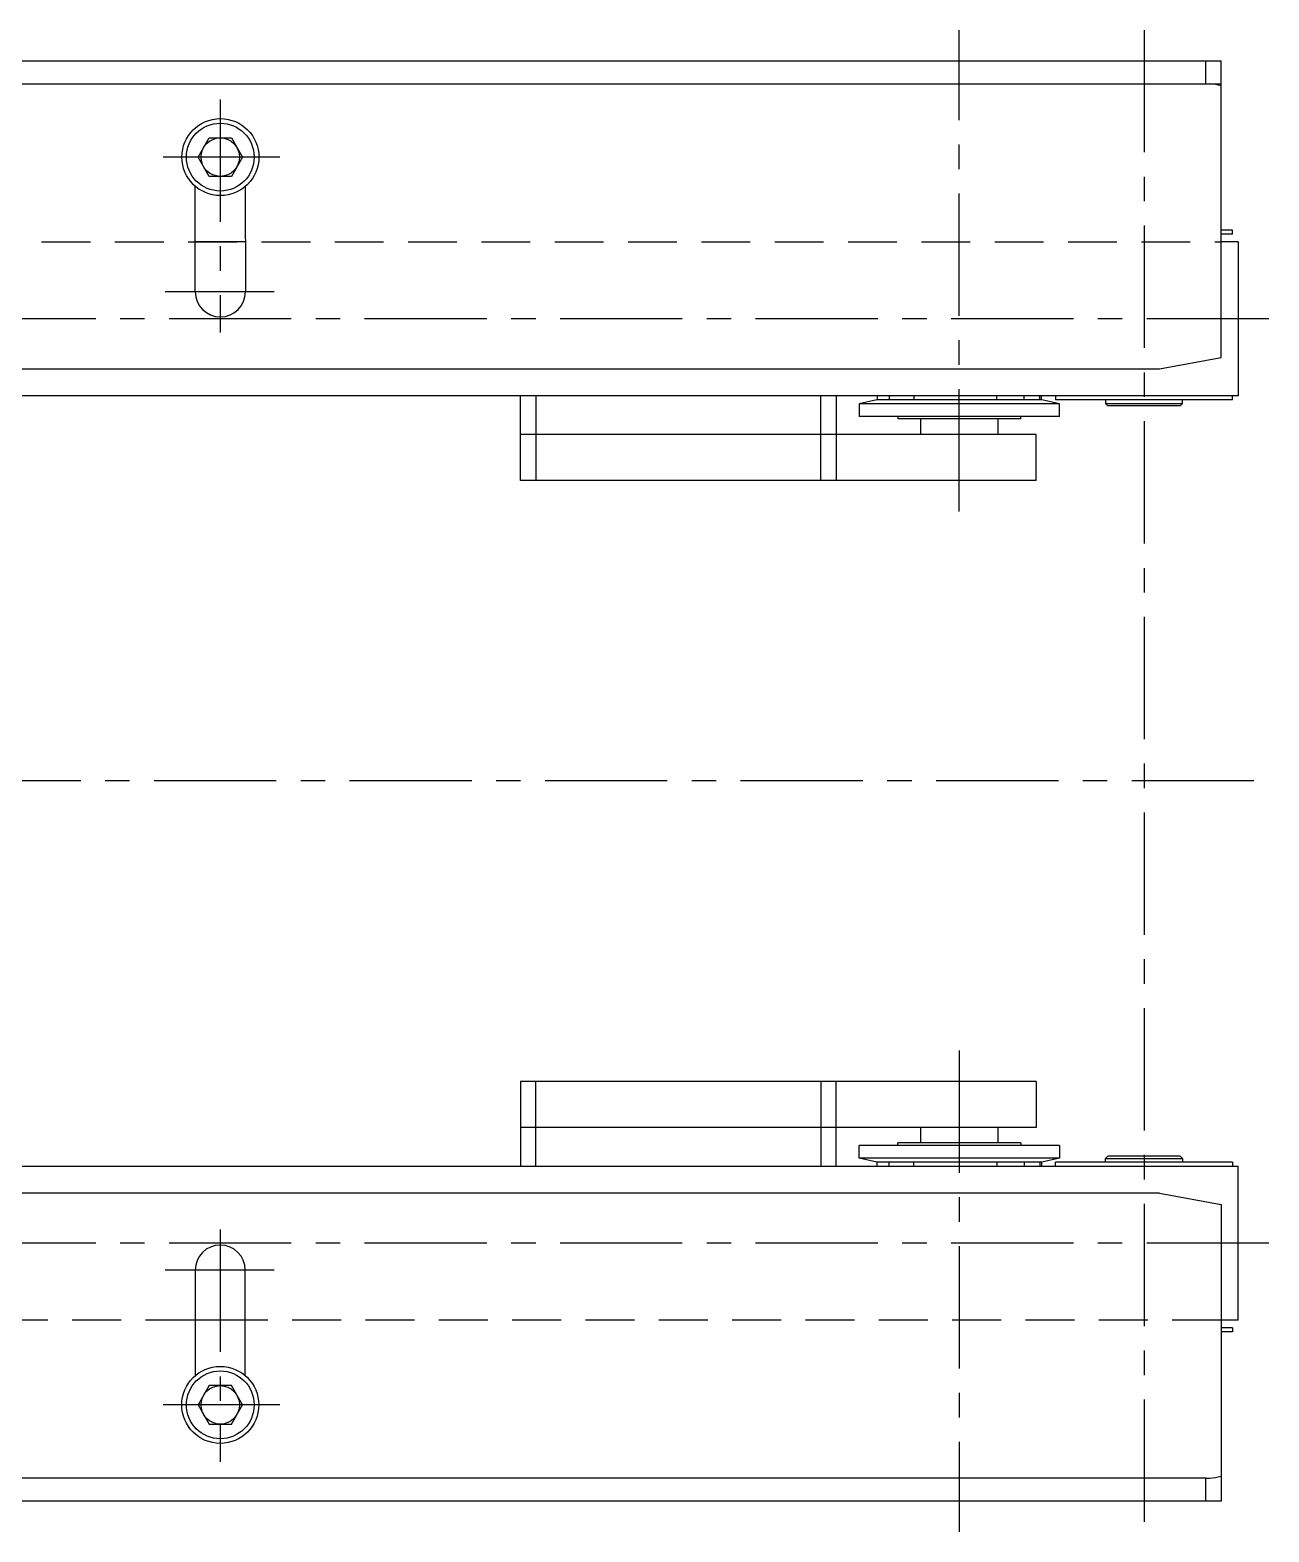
# Model space of a CAD drawing. Extents: x -5 to 1623, y -24 to 1066.
# Drawn here: x 1211.3 to 1372.3, y 838.5 to 1033.5 of the extents above; entities that cross this region are included whole.
import ezdxf

# ---------------------------------------------------------------- set-up
doc = ezdxf.new("R2010")
doc.units = 0
doc.header["$LTSCALE"] = 0.5
doc.linetypes.add('CENTER', pattern=[50.8, 31.75, -6.35, 6.35, -6.35])
doc.linetypes.add('DASHED', pattern=[19.05, 12.7, -6.35])
for name, color, linetype in [('MSM_CENTER', 1, 'CENTER'), ('MSM_CONTINUOUS', 7, 'CONTINUOUS'), ('MSM_DASHED', 4, 'DASHED')]:
    doc.layers.add(name, color=color, linetype=linetype)

msp = doc.modelspace()

# ---------------------------------------------------------------- linework, layer by layer
at = {"layer": 'MSM_CENTER'}
for p, q in [((1332.03, 971.02), (1332.03, 1033.52)), ((1356.03, 1033.52), (1356.03, 838.52)), ((1236.03, 1024.5), (1236.03, 994.27)), ((1243.78, 1017.02), (1228.63, 1017.02)), ((1243.03, 999.52), (1228.89, 999.52)), ((1372.25, 996.02), (339.85, 996.02)), ((1370.3, 936.02), (337.9, 936.02)), ((1332.03, 901.02), (1332.03, 838.52)), ((1236.03, 877.77), (1236.03, 847.61)), ((1372.25, 876.02), (339.85, 876.02)), ((1243.02, 872.52), (1228.88, 872.52)), ((1243.78, 855.02), (1228.63, 855.02))]:
    msp.add_line(p, q, dxfattribs=at)
at = {"layer": 'MSM_CONTINUOUS'}
for p, q in [((346.03, 1029.52), (1366.05, 1029.52)), ((1364.03, 1026.52), (1364.03, 1029.52)), ((1366.03, 991.52), (1366.03, 1029.52)), ((347.55, 1026.52), (1366.05, 1026.52)), ((1233.15, 1017.02), (1234.59, 1019.52)), ((1234.59, 1019.52), (1237.48, 1019.52)), ((1237.48, 1019.52), (1238.92, 1017.02)), ((1234.59, 1014.52), (1233.15, 1017.02)), ((1238.92, 1017.02), (1237.48, 1014.52)), ((1237.48, 1014.52), (1234.59, 1014.52)), ((1232.79, 999.52), (1232.78, 1013.22)), ((1239.28, 1013.22), (1239.29, 999.52)), ((1367.53, 1007.52), (1366.03, 1007.52)), ((1367.53, 1007.02), (1366.03, 1007.02)), ((1367.53, 1007.02), (1367.53, 1007.52)), ((1239.28, 1006.02), (1232.78, 1006.02)), ((1368.23, 1006.02), (1366.03, 1006.02)), ((1368.23, 1006.02), (1368.23, 986.02)), ((1358.03, 989.52), (1366.03, 991.02)), ((1366.03, 991.02), (1366.03, 991.52)), ((354.05, 989.52), (1358.05, 989.52)), ((1368.23, 986.02), (343.83, 986.02)), ((1275.03, 975.02), (1275.03, 986.02)), ((1277.03, 986.02), (1277.03, 975.02)), ((1314.03, 975.02), (1314.03, 986.02)), ((1316.03, 986.02), (1316.03, 975.02)), ((1321.31, 985.52), (1319.03, 984.99)), ((1319.03, 984.99), (1319.03, 983.34)), ((1345.03, 984.99), (1319.03, 984.99)), ((1342.76, 985.52), (1321.31, 985.52)), ((1321.38, 986.02), (1321.38, 985.52)), ((1322.9, 986.02), (1322.9, 985.52)), ((1326.11, 986.02), (1326.11, 985.52)), ((1336.89, 985.52), (1336.89, 986.02)), ((1340.46, 985.52), (1340.46, 986.02)), ((1342.47, 985.52), (1342.47, 986.02)), ((1342.69, 985.52), (1342.69, 986.02)), ((1345.03, 984.99), (1342.76, 985.52)), ((1344.53, 986.02), (1344.53, 985.52)), ((1367.53, 985.52), (1344.53, 985.52)), ((1345.03, 983.34), (1345.03, 984.99)), ((1351.03, 985.52), (1351.03, 985.02)), ((1351.03, 985.02), (1351.33, 984.72)), ((1351.03, 985.02), (1361.03, 985.02)), ((1360.73, 984.72), (1361.03, 985.02)), ((1361.03, 985.02), (1361.03, 985.52)), ((1367.53, 985.52), (1367.53, 986.02)), ((1345.03, 983.34), (1319.03, 983.34)), ((1324.03, 983.34), (1324.03, 983.02)), ((1340.03, 983.02), (1324.03, 983.02)), ((1327.03, 981.02), (1327.03, 983.02)), ((1337.03, 983.02), (1337.03, 981.02)), ((1340.03, 983.02), (1340.03, 983.34)), ((1360.73, 984.72), (1351.33, 984.72)), ((1342.03, 981.02), (1275.03, 981.02)), ((1314.03, 981.02), (1277.03, 981.02)), ((1342.03, 975.02), (1342.03, 981.02)), ((1342.03, 975.02), (1275.03, 975.02)), ((1342.03, 897.02), (1275.03, 897.02)), ((1275.03, 897.02), (1275.03, 886.02)), ((1277.03, 886.02), (1277.03, 897.02)), ((1314.03, 897.02), (1314.03, 886.02)), ((1316.03, 886.02), (1316.03, 897.02)), ((1342.03, 897.02), (1342.03, 891.02)), ((1342.03, 891.02), (1275.03, 891.02)), ((1314.03, 891.02), (1277.03, 891.02)), ((1327.03, 889.02), (1327.03, 891.02)), ((1337.03, 891.02), (1337.03, 889.02)), ((1319.03, 887.05), (1319.03, 888.7)), ((1345.03, 888.7), (1319.03, 888.7)), ((1324.03, 888.7), (1324.03, 889.02)), ((1340.03, 889.02), (1324.03, 889.02)), ((1340.03, 889.02), (1340.03, 888.7)), ((1345.03, 888.7), (1345.03, 887.05)), ((1351.03, 887.02), (1351.33, 887.32)), ((1360.73, 887.32), (1351.33, 887.32)), ((1360.73, 887.32), (1361.03, 887.02)), ((343.85, 886.02), (1368.23, 886.02)), ((1321.31, 886.52), (1319.03, 887.05)), ((1345.03, 887.05), (1319.03, 887.05)), ((1342.76, 886.52), (1321.31, 886.52)), ((1321.38, 886.02), (1321.38, 886.52)), ((1322.9, 886.02), (1322.9, 886.52)), ((1326.11, 886.02), (1326.11, 886.52)), ((1336.89, 886.52), (1336.89, 886.02)), ((1340.46, 886.52), (1340.46, 886.02)), ((1342.47, 886.52), (1342.47, 886.02)), ((1342.69, 886.52), (1342.69, 886.02)), ((1345.03, 887.05), (1342.76, 886.52)), ((1344.53, 886.02), (1344.53, 886.52)), ((1367.53, 886.52), (1344.53, 886.52)), ((1351.03, 886.52), (1351.03, 887.02)), ((1351.03, 887.02), (1361.03, 887.02)), ((1361.03, 887.02), (1361.03, 886.52)), ((1367.53, 886.52), (1367.53, 886.02)), ((1368.23, 866.02), (1368.23, 886.02)), ((1358.03, 882.52), (354.05, 882.52)), ((1358.03, 882.52), (1366.03, 881.02)), ((1366.03, 881.02), (1366.03, 842.52)), ((1232.78, 872.52), (1232.78, 858.82)), ((1239.28, 858.82), (1239.28, 872.52)), ((1239.28, 866.02), (1232.78, 866.02)), ((1368.23, 866.02), (1366.03, 866.02)), ((1367.53, 865.02), (1366.03, 865.02)), ((1367.53, 864.52), (1366.03, 864.52)), ((1367.53, 865.02), (1367.53, 864.52)), ((1234.59, 857.52), (1233.15, 855.02)), ((1237.48, 857.52), (1234.59, 857.52)), ((1238.92, 855.02), (1237.48, 857.52)), ((1233.15, 855.02), (1234.59, 852.52)), ((1237.48, 852.52), (1238.92, 855.02)), ((1234.59, 852.52), (1237.48, 852.52)), ((1364.03, 845.52), (348.05, 845.52)), ((1364.03, 842.52), (1364.03, 845.52)), ((1364.03, 845.52), (1364.53, 845.52)), ((1366.05, 842.52), (346.05, 842.52))]:
    msp.add_line(p, q, dxfattribs=at)
for centre, radius in [((1236.05, 1017.02), 5), ((1236.03, 1017.02), 4.4), ((1236.03, 1017.02), 2.5), ((1236.03, 855.02), 5), ((1236.03, 855.02), 4.4), ((1236.03, 855.02), 2.5)]:
    msp.add_circle(centre, radius, dxfattribs=at)
for centre, radius, start, end in [((1364.53, 1022.02), 4.5, 70.5288, 90), ((1236.04, 999.52), 3.25, 180.008, 0.008), ((1236.03, 872.52), 3.25, 0.008, 180.008), ((1364.53, 850.02), 4.5, 270, 289.4712)]:
    msp.add_arc(centre, radius, start, end, dxfattribs=at)
at = {"layer": 'MSM_DASHED'}
for p, q in [((346.03, 1006.02), (1366.03, 1006.02)), ((1366.03, 866.02), (346.03, 866.02))]:
    msp.add_line(p, q, dxfattribs=at)

doc.saveas('drawing.dxf')
